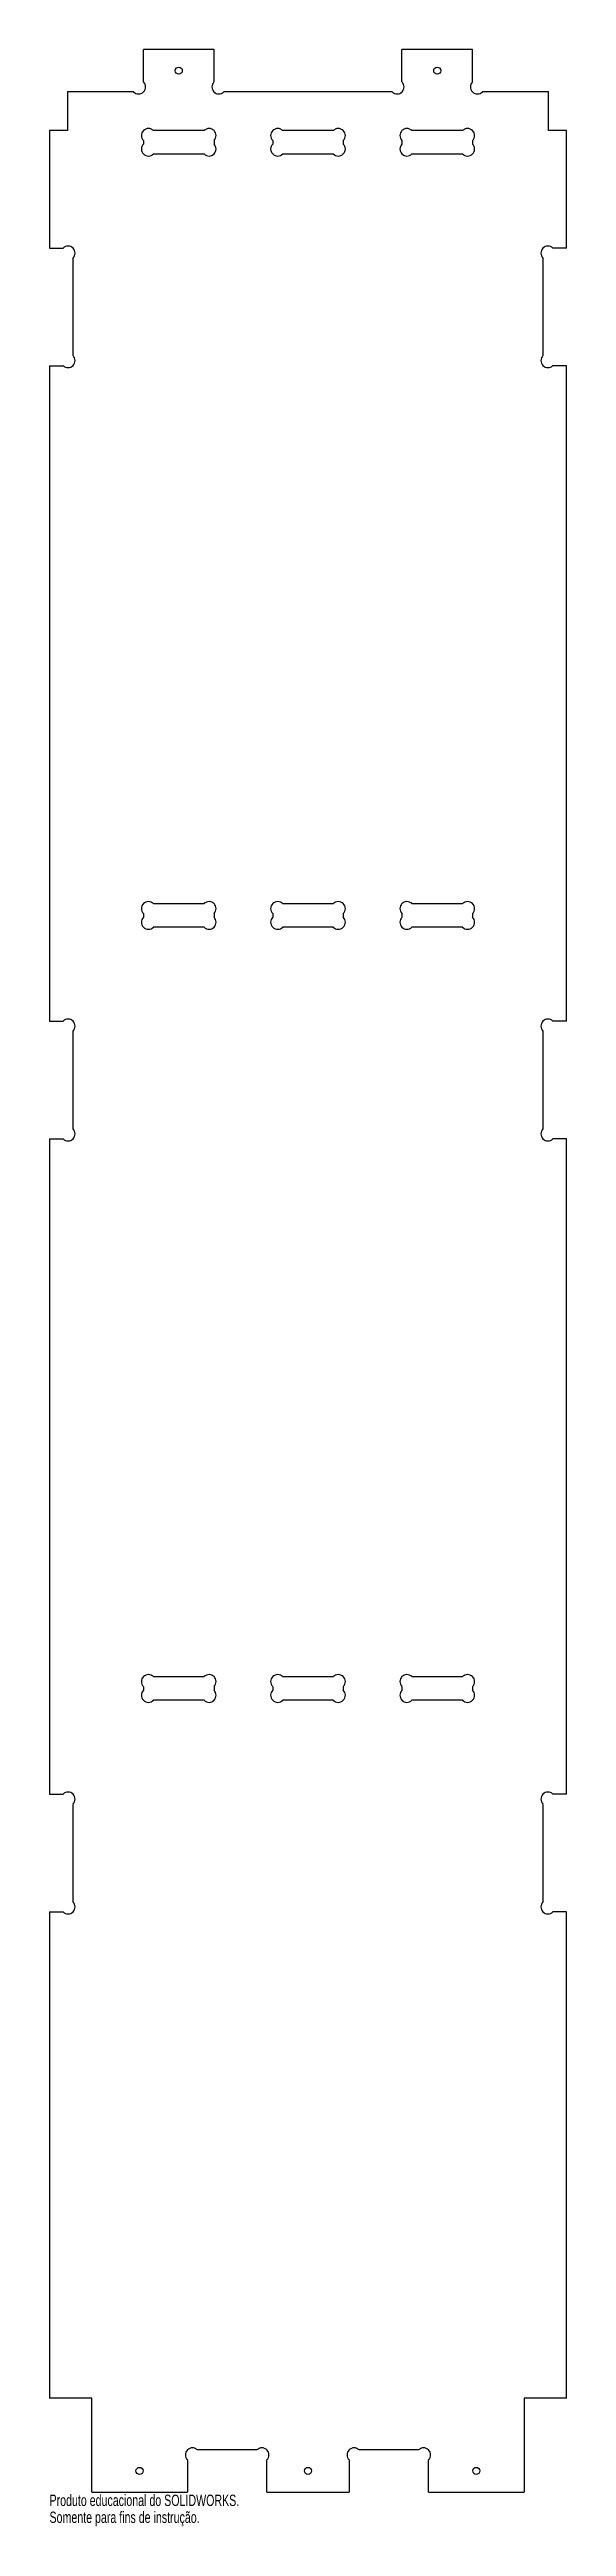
# Model space of a CAD drawing. Header units: millimetres. Extents: x -207 to 13, y -1055 to -1.
import ezdxf

# ---------------------------------------------------------------- set-up
doc = ezdxf.new("R2010")
doc.units = ezdxf.units.MM
doc.styles.add('SLDTEXTSTYLE0', font='TXT', dxfattribs={"width": 0.7})

msp = doc.modelspace()

# ---------------------------------------------------------------- linework, layer by layer
at = {"color": 7, "linetype": 'Continuous', "lineweight": 25}
for p, q in [((-137, -1), (-167, -1)), ((-167, -14.8), (-167, -1)), ((-137, -14.8), (-137, -1)), ((-27, -1), (-57, -1)), ((-57, -14.8), (-57, -1)), ((-27, -14.8), (-27, -1)), ((-199.3, -19), (-199.3, -35.4)), ((-171.2, -19), (-199.3, -19)), ((-61.2, -19), (-132.8, -19)), ((5.3, -19), (-22.8, -19)), ((5.3, -35.4), (5.3, -19)), ((-207, -35.4), (-207, -85.5)), ((-199.3, -35.4), (-207, -35.4)), ((-167, -39.7), (-167, -41.2)), ((-141.2, -35.5), (-162.8, -35.5)), ((-137, -39.7), (-137, -41.2)), ((-112, -39.7), (-112, -41.2)), ((-86.2, -35.5), (-107.8, -35.5)), ((-82, -39.7), (-82, -41.2)), ((-57, -39.7), (-57, -41.2)), ((-31.2, -35.5), (-52.8, -35.5)), ((-27, -39.7), (-27, -41.2)), ((13, -35.4), (5.3, -35.4)), ((13, -85.5), (13, -35.4)), ((-141.2, -45.5), (-162.8, -45.5)), ((-86.2, -45.5), (-107.8, -45.5)), ((-31.2, -45.5), (-52.8, -45.5)), ((-207, -85.5), (-201.2, -85.5)), ((-197, -131.2), (-197, -89.7)), ((3, -89.7), (3, -131.2)), ((13, -85.5), (7.2, -85.5)), ((-207, -135.5), (-207, -414.3)), ((-207, -135.5), (-201.2, -135.5)), ((13, -135.5), (7.2, -135.5)), ((13, -414.3), (13, -135.5)), ((-167, -368.5), (-167, -370.1)), ((-141.2, -364.3), (-162.8, -364.3)), ((-137, -368.5), (-137, -370.1)), ((-112, -368.5), (-112, -370.1)), ((-86.2, -364.3), (-107.8, -364.3)), ((-82, -368.5), (-82, -370.1)), ((-57, -368.5), (-57, -370.1)), ((-31.2, -364.3), (-52.8, -364.3)), ((-27, -368.5), (-27, -370.1)), ((-141.2, -374.3), (-162.8, -374.3)), ((-86.2, -374.3), (-107.8, -374.3)), ((-31.2, -374.3), (-52.8, -374.3)), ((-207, -414.3), (-201.2, -414.3)), ((-197, -460.1), (-197, -418.5)), ((3, -418.5), (3, -460.1)), ((13, -414.3), (7.2, -414.3)), ((-207, -464.3), (-207, -743.1)), ((-207, -464.3), (-201.2, -464.3)), ((13, -464.3), (7.2, -464.3)), ((13, -743.1), (13, -464.3)), ((-141.2, -693.1), (-162.8, -693.1)), ((-86.2, -693.1), (-107.8, -693.1)), ((-31.2, -693.1), (-52.8, -693.1)), ((-167, -697.4), (-167, -698.9)), ((-141.2, -703.1), (-162.8, -703.1)), ((-137, -697.4), (-137, -698.9)), ((-112, -697.4), (-112, -698.9)), ((-86.2, -703.1), (-107.8, -703.1)), ((-82, -697.4), (-82, -698.9)), ((-57, -697.4), (-57, -698.9)), ((-31.2, -703.1), (-52.8, -703.1)), ((-27, -697.4), (-27, -698.9)), ((-207, -743.1), (-201.2, -743.1)), ((-197, -788.9), (-197, -747.4)), ((3, -747.4), (3, -788.9)), ((13, -743.1), (7.2, -743.1)), ((-207, -793.1), (-207, -999.9)), ((-207, -793.1), (-201.2, -793.1)), ((13, -793.1), (7.2, -793.1)), ((13, -999.9), (13, -793.1)), ((-189, -999.9), (-207, -999.9)), ((-189, -1039.9), (-189, -999.9)), ((13, -999.9), (-5, -999.9)), ((-5, -999.9), (-5, -1039.9)), ((-148.3, -1026.2), (-148.3, -1039.9)), ((-118.7, -1021.9), (-144.1, -1021.9)), ((-114.5, -1039.9), (-114.5, -1026.2)), ((-79.5, -1026.2), (-79.5, -1039.9)), ((-49.9, -1021.9), (-75.3, -1021.9)), ((-45.7, -1039.9), (-45.7, -1026.2)), ((-189, -1039.9), (-148.3, -1039.9)), ((-114.5, -1039.9), (-79.5, -1039.9)), ((-45.7, -1039.9), (-5, -1039.9))]:
    msp.add_line(p, q, dxfattribs=at)
for centre in [(-152, -10), (-42, -10), (-168.7, -1030.9), (-97, -1030.9), (-25.4, -1030.9)]:
    msp.add_circle(centre, 1.5, dxfattribs=at)
for centre, start, end in [((-169.1, -16.9), 225, 45), ((-134.9, -16.9), 135, 315), ((-59.1, -16.9), 225, 45), ((-24.9, -16.9), 135, 315), ((-164.9, -37.6), 45, 225), ((-164.9, -43.3), 135, 315), ((-139.1, -37.6), 315, 135), ((-139.1, -43.3), 225, 45), ((-109.9, -37.6), 45, 225), ((-109.9, -43.3), 135, 315), ((-84.1, -37.6), 315, 135), ((-84.1, -43.3), 225, 45), ((-54.9, -37.6), 45, 225), ((-54.9, -43.3), 135, 315), ((-29.1, -37.6), 315, 135), ((-29.1, -43.3), 225, 45), ((-199.1, -87.6), 315, 135), ((5.1, -87.6), 45, 225), ((-199.1, -133.3), 225, 45), ((5.1, -133.3), 135, 315), ((-164.9, -366.4), 45, 225), ((-139.1, -366.4), 315, 135), ((-109.9, -366.4), 45, 225), ((-84.1, -366.4), 315, 135), ((-54.9, -366.4), 45, 225), ((-29.1, -366.4), 315, 135), ((-164.9, -372.2), 135, 315), ((-139.1, -372.2), 225, 45), ((-109.9, -372.2), 135, 315), ((-84.1, -372.2), 225, 45), ((-54.9, -372.2), 135, 315), ((-29.1, -372.2), 225, 45), ((-199.1, -416.4), 315, 135), ((5.1, -416.4), 45, 225), ((-199.1, -462.2), 225, 45), ((5.1, -462.2), 135, 315), ((-164.9, -695.2), 45, 225), ((-139.1, -695.2), 315, 135), ((-109.9, -695.2), 45, 225), ((-84.1, -695.2), 315, 135), ((-54.9, -695.2), 45, 225), ((-29.1, -695.2), 315, 135), ((-164.9, -701), 135, 315), ((-139.1, -701), 225, 45), ((-109.9, -701), 135, 315), ((-84.1, -701), 225, 45), ((-54.9, -701), 135, 315), ((-29.1, -701), 225, 45), ((-199.1, -745.2), 315, 135), ((5.1, -745.2), 45, 225), ((-199.1, -791), 225, 45), ((5.1, -791), 135, 315), ((-146.2, -1024.1), 45, 225), ((-116.6, -1024.1), 315, 135), ((-77.4, -1024.1), 45, 225), ((-47.8, -1024.1), 315, 135)]:
    msp.add_arc(centre, 3, start, end, dxfattribs=at)

# ---------------------------------------------------------------- texts
at = {"color": 7, "linetype": 'Continuous', "char_height": 4.834, "attachment_point": 1, "style": 'SLDTEXTSTYLE0'}
for s, insert in [('Produto educacional do SOLIDWORKS.', (-207, -1041)), ('Somente para fins de instrução.', (-207, -1048.2))]:
    msp.add_mtext(s, dxfattribs=dict(at, insert=insert))

doc.saveas('drawing.dxf')
